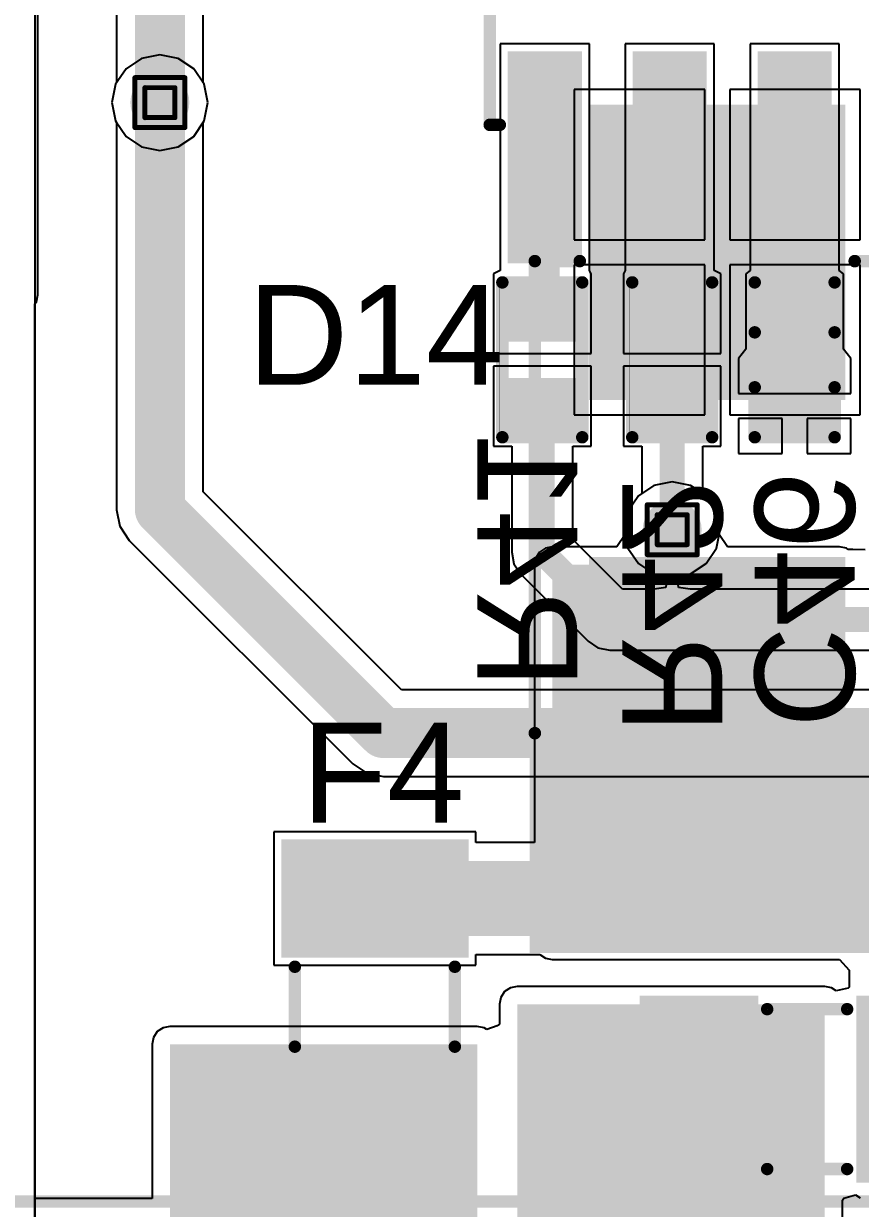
# Model space of a CAD drawing. Header units: inches. Extents: x -8 to 208, y -3 to 109.
# Drawn here: x 16.68 to 25.18, y 11.92 to 23.97 of the extents above; entities that cross this region are included whole.
import ezdxf

# ---------------------------------------------------------------- set-up
doc = ezdxf.new("R2010")
doc.units = ezdxf.units.IN
for name, color, linetype in [('BottomLayer', 5, 'Continuous'), ('BottomOverlay', 54, 'Continuous'), ('BottomPaste', 16, 'Continuous'), ('BottomSolder', 6, 'Continuous'), ('DrillDrawing', 1, 'Continuous'), ('MultiLayer', 9, 'Continuous'), ('PadHoleLayer', 156, 'Continuous'), ('TopLayer', 1, 'Continuous'), ('TopOverlay', 2, 'Continuous'), ('TopPaste', 8, 'Continuous'), ('TopSolder', 216, 'Continuous'), ('ViaHoleLayer', 16, 'Continuous')]:
    doc.layers.add(name, color=color, linetype=linetype)
doc.styles.add('Arial', font='', dxfattribs={"height": 0.2})
doc.styles.get('Arial').set_extended_font_data('Arial')

# ---------------------------------------------------------------- blocks, each defined once
blk = doc.blocks.new('SOIC_16_B_15')
at = {"layer": 'BottomLayer'}
for points in [[(-3.385, 4.72), (-1.435, 4.72), (-1.435, 4.17), (-3.385, 4.17)], [(1.435, 4.72), (3.385, 4.72), (3.385, 4.17), (1.435, 4.17)], [(-3.385, 3.45), (-1.435, 3.45), (-1.435, 2.9), (-3.385, 2.9)], [(1.435, 3.45), (3.385, 3.45), (3.385, 2.9), (1.435, 2.9)], [(-3.385, 2.18), (-1.435, 2.18), (-1.435, 1.63), (-3.385, 1.63)], [(1.435, 2.18), (3.385, 2.18), (3.385, 1.63), (1.435, 1.63)], [(-3.385, 0.91), (-1.435, 0.91), (-1.435, 0.36), (-3.385, 0.36)], [(1.435, 0.91), (3.385, 0.91), (3.385, 0.36), (1.435, 0.36)], [(-3.385, -0.36), (-1.435, -0.36), (-1.435, -0.91), (-3.385, -0.91)], [(1.435, -0.36), (3.385, -0.36), (3.385, -0.91), (1.435, -0.91)], [(-3.385, -1.63), (-1.435, -1.63), (-1.435, -2.18), (-3.385, -2.18)], [(1.435, -1.63), (3.385, -1.63), (3.385, -2.18), (1.435, -2.18)], [(-3.385, -2.9), (-1.435, -2.9), (-1.435, -3.45), (-3.385, -3.45)], [(1.435, -2.9), (3.385, -2.9), (3.385, -3.45), (1.435, -3.45)], [(-3.385, -4.17), (-1.435, -4.17), (-1.435, -4.72), (-3.385, -4.72)], [(1.435, -4.17), (3.385, -4.17), (3.385, -4.72), (1.435, -4.72)]]:
    blk.add_hatch(color=5, dxfattribs=at).paths.add_polyline_path(points)
at = {"layer": 'BottomOverlay'}
blk.add_hatch(color=54, dxfattribs=at).paths.add_polyline_path([(-1.317, -4.645), (-1.038, -4.645), (-1.038, -4.188), (-1.317, -4.188)])
at = {"layer": 'BottomPaste'}
for points in [[(-3.385, 4.72), (-1.435, 4.72), (-1.435, 4.17), (-3.385, 4.17)], [(1.435, 4.72), (3.385, 4.72), (3.385, 4.17), (1.435, 4.17)], [(-3.385, 3.45), (-1.435, 3.45), (-1.435, 2.9), (-3.385, 2.9)], [(1.435, 3.45), (3.385, 3.45), (3.385, 2.9), (1.435, 2.9)], [(-3.385, 2.18), (-1.435, 2.18), (-1.435, 1.63), (-3.385, 1.63)], [(1.435, 2.18), (3.385, 2.18), (3.385, 1.63), (1.435, 1.63)], [(-3.385, 0.91), (-1.435, 0.91), (-1.435, 0.36), (-3.385, 0.36)], [(1.435, 0.91), (3.385, 0.91), (3.385, 0.36), (1.435, 0.36)], [(-3.385, -0.36), (-1.435, -0.36), (-1.435, -0.91), (-3.385, -0.91)], [(1.435, -0.36), (3.385, -0.36), (3.385, -0.91), (1.435, -0.91)], [(-3.385, -1.63), (-1.435, -1.63), (-1.435, -2.18), (-3.385, -2.18)], [(1.435, -1.63), (3.385, -1.63), (3.385, -2.18), (1.435, -2.18)], [(-3.385, -2.9), (-1.435, -2.9), (-1.435, -3.45), (-3.385, -3.45)], [(1.435, -2.9), (3.385, -2.9), (3.385, -3.45), (1.435, -3.45)], [(-3.385, -4.17), (-1.435, -4.17), (-1.435, -4.72), (-3.385, -4.72)], [(1.435, -4.17), (3.385, -4.17), (3.385, -4.72), (1.435, -4.72)]]:
    blk.add_hatch(color=16, dxfattribs=at).paths.add_polyline_path(points)
at = {"layer": 'BottomSolder'}
for points in [[(-3.487, 4.822), (-1.333, 4.822), (-1.333, 4.068), (-3.487, 4.068)], [(1.333, 4.822), (3.487, 4.822), (3.487, 4.068), (1.333, 4.068)], [(-3.487, 3.552), (-1.333, 3.552), (-1.333, 2.798), (-3.487, 2.798)], [(1.333, 3.552), (3.487, 3.552), (3.487, 2.798), (1.333, 2.798)], [(-3.487, 2.282), (-1.333, 2.282), (-1.333, 1.528), (-3.487, 1.528)], [(1.333, 2.282), (3.487, 2.282), (3.487, 1.528), (1.333, 1.528)], [(-3.487, 1.012), (-1.333, 1.012), (-1.333, 0.258), (-3.487, 0.258)], [(1.333, 1.012), (3.487, 1.012), (3.487, 0.258), (1.333, 0.258)], [(-3.487, -0.258), (-1.333, -0.258), (-1.333, -1.012), (-3.487, -1.012)], [(1.333, -0.258), (3.487, -0.258), (3.487, -1.012), (1.333, -1.012)], [(-3.487, -1.528), (-1.333, -1.528), (-1.333, -2.282), (-3.487, -2.282)], [(1.333, -1.528), (3.487, -1.528), (3.487, -2.282), (1.333, -2.282)], [(-3.487, -2.798), (-1.333, -2.798), (-1.333, -3.552), (-3.487, -3.552)], [(1.333, -2.798), (3.487, -2.798), (3.487, -3.552), (1.333, -3.552)], [(-3.487, -4.068), (-1.333, -4.068), (-1.333, -4.822), (-3.487, -4.822)], [(1.333, -4.068), (3.487, -4.068), (3.487, -4.822), (1.333, -4.822)]]:
    blk.add_hatch(color=6, dxfattribs=at).paths.add_polyline_path(points)
at = {"layer": 'BottomOverlay'}
for points in [[(-2.08, 5.004, 0.127, 0.127, 0), (1.959, 5.004, 0.127, 0.127, 0)], [(-2.08, 5.004, 0.127, 0.127, 0), (-2.08, 4.902, 0.127, 0.127, 0)], [(1.964, 5.002, 0.127, 0.127, 0), (1.964, 4.902, 0.127, 0.127, 0)], [(-3.705, -4.343, 0.2, 0.2, 0), (-3.705, -4.597, 0.2, 0.2, 0)], [(-3.705, -4.343, 0.2, 0.2, 0), (-3.578, -4.47, 0.2, 0.2, 0)], [(-3.578, -4.47, 0.2, 0.2, 0), (-3.705, -4.597, 0.2, 0.2, 0)], [(-2.08, -4.902, 0.127, 0.127, 0), (-2.08, -5.004, 0.127, 0.127, 0)], [(1.964, -4.902, 0.127, 0.127, 0), (1.964, -5.002, 0.127, 0.127, 0)], [(-2.08, -5.004, 0.127, 0.127, 0), (1.959, -5.004, 0.127, 0.127, 0)]]:
    blk.add_lwpolyline(points, format="xyseb", dxfattribs=at)
for points in [[(-2.112, 5.004, 0.0635, 0.0635, 1), (-2.048, 5.004, 0.0635, 0.0635, 1)], [(-2.112, 5.004, 0.0635, 0.0635, 1), (-2.048, 5.004, 0.0635, 0.0635, 1)], [(1.927, 5.004, 0.0635, 0.0635, 1), (1.991, 5.004, 0.0635, 0.0635, 1)], [(1.932, 5.002, 0.0635, 0.0635, 1), (1.996, 5.002, 0.0635, 0.0635, 1)], [(-2.112, 4.902, 0.0635, 0.0635, 1), (-2.048, 4.902, 0.0635, 0.0635, 1)], [(1.932, 4.902, 0.0635, 0.0635, 1), (1.996, 4.902, 0.0635, 0.0635, 1)], [(-3.755, -4.343, 0.1, 0.1, 1), (-3.655, -4.343, 0.1, 0.1, 1)], [(-3.755, -4.343, 0.1, 0.1, 1), (-3.655, -4.343, 0.1, 0.1, 1)], [(-3.628, -4.47, 0.1, 0.1, 1), (-3.528, -4.47, 0.1, 0.1, 1)], [(-3.628, -4.47, 0.1, 0.1, 1), (-3.528, -4.47, 0.1, 0.1, 1)], [(-3.755, -4.597, 0.1, 0.1, 1), (-3.655, -4.597, 0.1, 0.1, 1)], [(-3.755, -4.597, 0.1, 0.1, 1), (-3.655, -4.597, 0.1, 0.1, 1)], [(-2.112, -4.902, 0.0635, 0.0635, 1), (-2.048, -4.902, 0.0635, 0.0635, 1)], [(1.932, -4.902, 0.0635, 0.0635, 1), (1.996, -4.902, 0.0635, 0.0635, 1)], [(1.932, -5.002, 0.0635, 0.0635, 1), (1.996, -5.002, 0.0635, 0.0635, 1)], [(-2.112, -5.004, 0.0635, 0.0635, 1), (-2.048, -5.004, 0.0635, 0.0635, 1)], [(-2.112, -5.004, 0.0635, 0.0635, 1), (-2.048, -5.004, 0.0635, 0.0635, 1)], [(1.927, -5.004, 0.0635, 0.0635, 1), (1.991, -5.004, 0.0635, 0.0635, 1)]]:
    blk.add_lwpolyline(points, format="xyseb", close=True, dxfattribs=at)
blk = doc.blocks.new('R___0402_B_27')
at = {"layer": 'BottomLayer'}
for points in [[(-0.241, 0.318), (-0.241, -0.318), (-0.699, -0.318), (-0.699, 0.318)], [(0.699, 0.318), (0.699, -0.318), (0.241, -0.318), (0.241, 0.318)]]:
    blk.add_hatch(color=5, dxfattribs=at).paths.add_polyline_path(points)
at = {"layer": 'BottomPaste'}
for points in [[(-0.241, 0.318), (-0.241, -0.318), (-0.699, -0.318), (-0.699, 0.318)], [(0.699, 0.318), (0.699, -0.318), (0.241, -0.318), (0.241, 0.318)]]:
    blk.add_hatch(color=16, dxfattribs=at).paths.add_polyline_path(points)
at = {"layer": 'BottomSolder'}
for points in [[(-0.186, 0.373), (-0.186, -0.373), (-0.754, -0.373), (-0.754, 0.373)], [(0.754, 0.373), (0.754, -0.373), (0.186, -0.373), (0.186, 0.373)]]:
    blk.add_hatch(color=6, dxfattribs=at).paths.add_polyline_path(points)
at = {"layer": 'BottomOverlay'}
for points in [[(-0.787, 0.406, 0.127, 0.127, 0), (0.787, 0.406, 0.127, 0.127, 0)], [(-0.787, 0.406, 0.127, 0.127, 0), (-0.787, -0.406, 0.127, 0.127, 0)], [(-0.813, 0.432, 0.00323, 0.00323, 0), (0.813, 0.432, 0.00323, 0.00323, 0)], [(0.787, 0.406, 0.127, 0.127, 0), (0.787, -0.406, 0.127, 0.127, 0)], [(-0.787, -0.406, 0.127, 0.127, 0), (0.787, -0.406, 0.127, 0.127, 0)]]:
    blk.add_lwpolyline(points, format="xyseb", dxfattribs=at)
for points in [[(-0.819, 0.406, 0.0635, 0.0635, 1), (-0.756, 0.406, 0.0635, 0.0635, 1)], [(-0.819, 0.406, 0.0635, 0.0635, 1), (-0.756, 0.406, 0.0635, 0.0635, 1)], [(-0.814, 0.432, 0.00161, 0.00161, 1), (-0.812, 0.432, 0.00161, 0.00161, 1)], [(0.756, 0.406, 0.0635, 0.0635, 1), (0.819, 0.406, 0.0635, 0.0635, 1)], [(0.756, 0.406, 0.0635, 0.0635, 1), (0.819, 0.406, 0.0635, 0.0635, 1)], [(0.812, 0.432, 0.00161, 0.00161, 1), (0.814, 0.432, 0.00161, 0.00161, 1)], [(-0.819, -0.406, 0.0635, 0.0635, 1), (-0.756, -0.406, 0.0635, 0.0635, 1)], [(-0.819, -0.406, 0.0635, 0.0635, 1), (-0.756, -0.406, 0.0635, 0.0635, 1)], [(0.756, -0.406, 0.0635, 0.0635, 1), (0.819, -0.406, 0.0635, 0.0635, 1)], [(0.756, -0.406, 0.0635, 0.0635, 1), (0.819, -0.406, 0.0635, 0.0635, 1)]]:
    blk.add_lwpolyline(points, format="xyseb", close=True, dxfattribs=at)
blk = doc.blocks.new('R___0402_B_28')
at = {"layer": 'BottomLayer'}
for points in [[(-0.241, 0.318), (-0.241, -0.318), (-0.699, -0.318), (-0.699, 0.318)], [(0.699, 0.318), (0.699, -0.318), (0.241, -0.318), (0.241, 0.318)]]:
    blk.add_hatch(color=5, dxfattribs=at).paths.add_polyline_path(points)
at = {"layer": 'BottomPaste'}
for points in [[(-0.241, 0.318), (-0.241, -0.318), (-0.699, -0.318), (-0.699, 0.318)], [(0.699, 0.318), (0.699, -0.318), (0.241, -0.318), (0.241, 0.318)]]:
    blk.add_hatch(color=16, dxfattribs=at).paths.add_polyline_path(points)
at = {"layer": 'BottomSolder'}
for points in [[(-0.186, 0.373), (-0.186, -0.373), (-0.754, -0.373), (-0.754, 0.373)], [(0.754, 0.373), (0.754, -0.373), (0.186, -0.373), (0.186, 0.373)]]:
    blk.add_hatch(color=6, dxfattribs=at).paths.add_polyline_path(points)
at = {"layer": 'BottomOverlay'}
for points in [[(-0.787, 0.406, 0.127, 0.127, 0), (0.787, 0.406, 0.127, 0.127, 0)], [(-0.787, 0.406, 0.127, 0.127, 0), (-0.787, -0.406, 0.127, 0.127, 0)], [(-0.813, 0.432, 0.00323, 0.00323, 0), (0.813, 0.432, 0.00323, 0.00323, 0)], [(0.787, 0.406, 0.127, 0.127, 0), (0.787, -0.406, 0.127, 0.127, 0)], [(-0.787, -0.406, 0.127, 0.127, 0), (0.787, -0.406, 0.127, 0.127, 0)]]:
    blk.add_lwpolyline(points, format="xyseb", dxfattribs=at)
for points in [[(-0.819, 0.406, 0.0635, 0.0635, 1), (-0.756, 0.406, 0.0635, 0.0635, 1)], [(-0.819, 0.406, 0.0635, 0.0635, 1), (-0.756, 0.406, 0.0635, 0.0635, 1)], [(-0.814, 0.432, 0.00161, 0.00161, 1), (-0.812, 0.432, 0.00161, 0.00161, 1)], [(0.756, 0.406, 0.0635, 0.0635, 1), (0.819, 0.406, 0.0635, 0.0635, 1)], [(0.756, 0.406, 0.0635, 0.0635, 1), (0.819, 0.406, 0.0635, 0.0635, 1)], [(0.812, 0.432, 0.00161, 0.00161, 1), (0.814, 0.432, 0.00161, 0.00161, 1)], [(-0.819, -0.406, 0.0635, 0.0635, 1), (-0.756, -0.406, 0.0635, 0.0635, 1)], [(-0.819, -0.406, 0.0635, 0.0635, 1), (-0.756, -0.406, 0.0635, 0.0635, 1)], [(0.756, -0.406, 0.0635, 0.0635, 1), (0.819, -0.406, 0.0635, 0.0635, 1)], [(0.756, -0.406, 0.0635, 0.0635, 1), (0.819, -0.406, 0.0635, 0.0635, 1)]]:
    blk.add_lwpolyline(points, format="xyseb", close=True, dxfattribs=at)
blk = doc.blocks.new('DB128L_5_08_3P_BK_S_93')
at = {"layer": 'BottomLayer'}
blk.add_hatch(color=5, dxfattribs=at).paths.add_polyline_path([(-3.58, 1.5), (-3.58, -1.5), (-6.58, -1.5), (-6.58, 1.5)])
h = blk.add_hatch(color=5, dxfattribs=at)
edge = h.paths.add_edge_path()
edge.add_arc((0, 0), 1.5, 0, 360)
h = blk.add_hatch(color=5, dxfattribs=at)
edge = h.paths.add_edge_path()
edge.add_arc((5.08, 0), 1.5, 0, 360)
at = {"layer": 'BottomSolder'}
blk.add_hatch(color=6, dxfattribs=at).paths.add_polyline_path([(-3.478, 1.602), (-3.478, -1.602), (-6.682, -1.602), (-6.682, 1.602)])
h = blk.add_hatch(color=6, dxfattribs=at)
edge = h.paths.add_edge_path()
edge.add_arc((0, 0), 1.602, 0, 360)
h = blk.add_hatch(color=6, dxfattribs=at)
edge = h.paths.add_edge_path()
edge.add_arc((5.08, 0), 1.602, 0, 360)
at = {"layer": 'MultiLayer'}
blk.add_hatch(color=9, dxfattribs=at).paths.add_polyline_path([(-3.58, 1.5), (-3.58, -1.5), (-6.58, -1.5), (-6.58, 1.5)])
h = blk.add_hatch(color=9, dxfattribs=at)
edge = h.paths.add_edge_path()
edge.add_arc((0, 0), 1.5, 0, 360)
h = blk.add_hatch(color=9, dxfattribs=at)
edge = h.paths.add_edge_path()
edge.add_arc((5.08, 0), 1.5, 0, 360)
at = {"layer": 'PadHoleLayer'}
h = blk.add_hatch(color=156, dxfattribs=at)
edge = h.paths.add_edge_path()
edge.add_arc((-5.08, 0), 0.8, 0, 360)
h = blk.add_hatch(color=156, dxfattribs=at)
edge = h.paths.add_edge_path()
edge.add_arc((0, 0), 0.8, 0, 360)
h = blk.add_hatch(color=156, dxfattribs=at)
edge = h.paths.add_edge_path()
edge.add_arc((5.08, 0), 0.8, 0, 360)
at = {"layer": 'TopLayer'}
blk.add_hatch(color=1, dxfattribs=at).paths.add_polyline_path([(-3.58, 1.5), (-3.58, -1.5), (-6.58, -1.5), (-6.58, 1.5)])
h = blk.add_hatch(color=1, dxfattribs=at)
edge = h.paths.add_edge_path()
edge.add_arc((0, 0), 1.5, 0, 360)
h = blk.add_hatch(color=1, dxfattribs=at)
edge = h.paths.add_edge_path()
edge.add_arc((5.08, 0), 1.5, 0, 360)
at = {"layer": 'TopSolder'}
blk.add_hatch(color=216, dxfattribs=at).paths.add_polyline_path([(-3.478, 1.602), (-3.478, -1.602), (-6.682, -1.602), (-6.682, 1.602)])
h = blk.add_hatch(color=216, dxfattribs=at)
edge = h.paths.add_edge_path()
edge.add_arc((0, 0), 1.602, 0, 360)
h = blk.add_hatch(color=216, dxfattribs=at)
edge = h.paths.add_edge_path()
edge.add_arc((5.08, 0), 1.602, 0, 360)
at = {"layer": 'TopOverlay'}
for points in [[(-7.671, 5.131, 0.127, 0.127, 0), (7.671, 5.131, 0.127, 0.127, 0)], [(-7.671, -5.08, 0.127, 0.127, 0), (-7.671, 5.131, 0.127, 0.127, 0)], [(7.671, -5.08, 0.127, 0.127, 0), (7.671, 5.131, 0.127, 0.127, 0)], [(-5.971, -4.343, 0.254, 0.254, 0), (-5.494, -3.867, 0.254, 0.254, 0)], [(-5.494, -3.867, 0.254, 0.254, 0), (-4.566, -3.867, 0.254, 0.254, 0)], [(-4.566, -3.867, 0.254, 0.254, 0), (-4.089, -4.343, 0.254, 0.254, 0)], [(-0.891, -4.343, 0.254, 0.254, 0), (-0.414, -3.867, 0.254, 0.254, 0)], [(-0.414, -3.867, 0.254, 0.254, 0), (0.514, -3.867, 0.254, 0.254, 0)], [(0.514, -3.867, 0.254, 0.254, 0), (0.991, -4.343, 0.254, 0.254, 0)], [(4.189, -4.343, 0.254, 0.254, 0), (4.666, -3.867, 0.254, 0.254, 0)], [(4.666, -3.867, 0.254, 0.254, 0), (5.594, -3.867, 0.254, 0.254, 0)], [(5.594, -3.867, 0.254, 0.254, 0), (6.071, -4.343, 0.254, 0.254, 0)], [(-7.671, -5.08, 0.127, 0.127, 0), (7.671, -5.08, 0.127, 0.127, 0)]]:
    blk.add_lwpolyline(points, format="xyseb", dxfattribs=at)
for points in [[(-7.703, 5.131, 0.0635, 0.0635, 1), (-7.639, 5.131, 0.0635, 0.0635, 1)], [(-7.703, 5.131, 0.0635, 0.0635, 1), (-7.639, 5.131, 0.0635, 0.0635, 1)], [(7.639, 5.131, 0.0635, 0.0635, 1), (7.703, 5.131, 0.0635, 0.0635, 1)], [(7.639, 5.131, 0.0635, 0.0635, 1), (7.703, 5.131, 0.0635, 0.0635, 1)], [(-5.558, -3.867, 0.127, 0.127, 1), (-5.431, -3.867, 0.127, 0.127, 1)], [(-5.558, -3.867, 0.127, 0.127, 1), (-5.431, -3.867, 0.127, 0.127, 1)], [(-4.63, -3.867, 0.127, 0.127, 1), (-4.503, -3.867, 0.127, 0.127, 1)], [(-4.63, -3.867, 0.127, 0.127, 1), (-4.503, -3.867, 0.127, 0.127, 1)], [(-0.478, -3.867, 0.127, 0.127, 1), (-0.351, -3.867, 0.127, 0.127, 1)], [(-0.478, -3.867, 0.127, 0.127, 1), (-0.351, -3.867, 0.127, 0.127, 1)], [(0.45, -3.867, 0.127, 0.127, 1), (0.577, -3.867, 0.127, 0.127, 1)], [(0.45, -3.867, 0.127, 0.127, 1), (0.577, -3.867, 0.127, 0.127, 1)], [(4.602, -3.867, 0.127, 0.127, 1), (4.729, -3.867, 0.127, 0.127, 1)], [(4.602, -3.867, 0.127, 0.127, 1), (4.729, -3.867, 0.127, 0.127, 1)], [(5.53, -3.867, 0.127, 0.127, 1), (5.657, -3.867, 0.127, 0.127, 1)], [(5.53, -3.867, 0.127, 0.127, 1), (5.657, -3.867, 0.127, 0.127, 1)], [(-6.035, -4.343, 0.127, 0.127, 1), (-5.908, -4.343, 0.127, 0.127, 1)], [(-4.153, -4.343, 0.127, 0.127, 1), (-4.026, -4.343, 0.127, 0.127, 1)], [(-0.955, -4.343, 0.127, 0.127, 1), (-0.828, -4.343, 0.127, 0.127, 1)], [(0.927, -4.343, 0.127, 0.127, 1), (1.054, -4.343, 0.127, 0.127, 1)], [(4.125, -4.343, 0.127, 0.127, 1), (4.252, -4.343, 0.127, 0.127, 1)], [(6.007, -4.343, 0.127, 0.127, 1), (6.134, -4.343, 0.127, 0.127, 1)], [(-7.703, -5.08, 0.0635, 0.0635, 1), (-7.639, -5.08, 0.0635, 0.0635, 1)], [(-7.703, -5.08, 0.0635, 0.0635, 1), (-7.639, -5.08, 0.0635, 0.0635, 1)], [(7.639, -5.08, 0.0635, 0.0635, 1), (7.703, -5.08, 0.0635, 0.0635, 1)], [(7.639, -5.08, 0.0635, 0.0635, 1), (7.703, -5.08, 0.0635, 0.0635, 1)]]:
    blk.add_lwpolyline(points, format="xyseb", close=True, dxfattribs=at)
blk = doc.blocks.new('F____0805_95')
at = {"layer": 'TopLayer'}
for points in [[(-0.6, -0.85), (-1.6, -0.85), (-1.6, 0.85), (-0.6, 0.85)], [(1.6, -0.85), (0.6, -0.85), (0.6, 0.85), (1.6, 0.85)]]:
    blk.add_hatch(color=1, dxfattribs=at).paths.add_polyline_path(points)
at = {"layer": 'TopPaste'}
for points in [[(-0.6, -0.85), (-1.6, -0.85), (-1.6, 0.85), (-0.6, 0.85)], [(1.6, -0.85), (0.6, -0.85), (0.6, 0.85), (1.6, 0.85)]]:
    blk.add_hatch(color=8, dxfattribs=at).paths.add_polyline_path(points)
at = {"layer": 'TopSolder'}
for points in [[(-0.498, -0.952), (-1.702, -0.952), (-1.702, 0.952), (-0.498, 0.952)], [(1.702, -0.952), (0.498, -0.952), (0.498, 0.952), (1.702, 0.952)]]:
    blk.add_hatch(color=216, dxfattribs=at).paths.add_polyline_path(points)
at = {"layer": 'TopOverlay'}
for points in [[(-0.406, 0.813, 0.127, 0.127, 0), (0.406, 0.813, 0.127, 0.127, 0)], [(-0.406, -0.813, 0.127, 0.127, 0), (0.406, -0.813, 0.127, 0.127, 0)]]:
    blk.add_lwpolyline(points, format="xyseb", dxfattribs=at)
for points in [[(-0.438, 0.813, 0.0635, 0.0635, 1), (-0.375, 0.813, 0.0635, 0.0635, 1)], [(0.375, 0.813, 0.0635, 0.0635, 1), (0.438, 0.813, 0.0635, 0.0635, 1)], [(-0.438, -0.813, 0.0635, 0.0635, 1), (-0.375, -0.813, 0.0635, 0.0635, 1)], [(0.375, -0.813, 0.0635, 0.0635, 1), (0.438, -0.813, 0.0635, 0.0635, 1)]]:
    blk.add_lwpolyline(points, format="xyseb", close=True, dxfattribs=at)
blk = doc.blocks.new('F____0805_96')
at = {"layer": 'TopLayer'}
for points in [[(-0.6, -0.85), (-1.6, -0.85), (-1.6, 0.85), (-0.6, 0.85)], [(1.6, -0.85), (0.6, -0.85), (0.6, 0.85), (1.6, 0.85)]]:
    blk.add_hatch(color=1, dxfattribs=at).paths.add_polyline_path(points)
at = {"layer": 'TopPaste'}
for points in [[(-0.6, -0.85), (-1.6, -0.85), (-1.6, 0.85), (-0.6, 0.85)], [(1.6, -0.85), (0.6, -0.85), (0.6, 0.85), (1.6, 0.85)]]:
    blk.add_hatch(color=8, dxfattribs=at).paths.add_polyline_path(points)
at = {"layer": 'TopSolder'}
for points in [[(-0.498, -0.952), (-1.702, -0.952), (-1.702, 0.952), (-0.498, 0.952)], [(1.702, -0.952), (0.498, -0.952), (0.498, 0.952), (1.702, 0.952)]]:
    blk.add_hatch(color=216, dxfattribs=at).paths.add_polyline_path(points)
at = {"layer": 'TopOverlay'}
for points in [[(-0.406, 0.813, 0.127, 0.127, 0), (0.406, 0.813, 0.127, 0.127, 0)], [(-0.406, -0.813, 0.127, 0.127, 0), (0.406, -0.813, 0.127, 0.127, 0)]]:
    blk.add_lwpolyline(points, format="xyseb", dxfattribs=at)
for points in [[(-0.438, 0.813, 0.0635, 0.0635, 1), (-0.375, 0.813, 0.0635, 0.0635, 1)], [(0.375, 0.813, 0.0635, 0.0635, 1), (0.438, 0.813, 0.0635, 0.0635, 1)], [(-0.438, -0.813, 0.0635, 0.0635, 1), (-0.375, -0.813, 0.0635, 0.0635, 1)], [(0.375, -0.813, 0.0635, 0.0635, 1), (0.438, -0.813, 0.0635, 0.0635, 1)]]:
    blk.add_lwpolyline(points, format="xyseb", close=True, dxfattribs=at)
blk = doc.blocks.new('SMB__99')
at = {"layer": 'TopLayer'}
for points in [[(-3.7, -1.2), (-3.7, 1.2), (-0.9, 1.2), (-0.9, -1.2)], [(0.9, -1.2), (0.9, 1.2), (3.7, 1.2), (3.7, -1.2)]]:
    blk.add_hatch(color=1, dxfattribs=at).paths.add_polyline_path(points)
at = {"layer": 'TopOverlay'}
for points in [[(2.591, 1.245), (4.826, 1.245), (4.826, 1.905), (2.591, 1.905)], [(3.734, -1.651), (4.826, -1.651), (4.826, 1.346), (3.734, 1.346)], [(2.591, -1.905), (4.826, -1.905), (4.826, -1.245), (2.591, -1.245)]]:
    blk.add_hatch(color=2, dxfattribs=at).paths.add_polyline_path(points)
at = {"layer": 'TopPaste'}
for points in [[(-3.7, -1.2), (-3.7, 1.2), (-0.9, 1.2), (-0.9, -1.2)], [(0.9, -1.2), (0.9, 1.2), (3.7, 1.2), (3.7, -1.2)]]:
    blk.add_hatch(color=8, dxfattribs=at).paths.add_polyline_path(points)
at = {"layer": 'TopSolder'}
for points in [[(-3.802, -1.302), (-3.802, 1.302), (-0.798, 1.302), (-0.798, -1.302)], [(0.798, -1.302), (0.798, 1.302), (3.802, 1.302), (3.802, -1.302)]]:
    blk.add_hatch(color=216, dxfattribs=at).paths.add_polyline_path(points)
at = {"layer": 'TopOverlay'}
for points in [[(-2.21, 1.397, 0.127, 0.127, 0), (-2.21, 1.854, 0.127, 0.127, 0)], [(2.591, 1.854, 0.127, 0.127, 0), (-2.21, 1.854, 0.127, 0.127, 0)], [(-2.21, -1.854, 0.127, 0.127, 0), (-2.21, -1.397, 0.127, 0.127, 0)], [(2.591, -1.854, 0.127, 0.127, 0), (-2.21, -1.854, 0.127, 0.127, 0)]]:
    blk.add_lwpolyline(points, format="xyseb", dxfattribs=at)
for points in [[(-2.242, 1.854, 0.0635, 0.0635, 1), (-2.178, 1.854, 0.0635, 0.0635, 1)], [(-2.242, 1.854, 0.0635, 0.0635, 1), (-2.178, 1.854, 0.0635, 0.0635, 1)], [(2.559, 1.854, 0.0635, 0.0635, 1), (2.623, 1.854, 0.0635, 0.0635, 1)], [(-2.242, 1.397, 0.0635, 0.0635, 1), (-2.178, 1.397, 0.0635, 0.0635, 1)], [(-2.242, -1.397, 0.0635, 0.0635, 1), (-2.178, -1.397, 0.0635, 0.0635, 1)], [(-2.242, -1.854, 0.0635, 0.0635, 1), (-2.178, -1.854, 0.0635, 0.0635, 1)], [(-2.242, -1.854, 0.0635, 0.0635, 1), (-2.178, -1.854, 0.0635, 0.0635, 1)], [(2.559, -1.854, 0.0635, 0.0635, 1), (2.623, -1.854, 0.0635, 0.0635, 1)]]:
    blk.add_lwpolyline(points, format="xyseb", close=True, dxfattribs=at)
blk = doc.blocks.new('C___0402_B_114')
at = {"layer": 'BottomLayer'}
for points in [[(-0.241, 0.318), (-0.241, -0.318), (-0.699, -0.318), (-0.699, 0.318)], [(0.699, 0.318), (0.699, -0.318), (0.241, -0.318), (0.241, 0.318)]]:
    blk.add_hatch(color=5, dxfattribs=at).paths.add_polyline_path(points)
at = {"layer": 'BottomPaste'}
for points in [[(-0.241, 0.318), (-0.241, -0.318), (-0.699, -0.318), (-0.699, 0.318)], [(0.699, 0.318), (0.699, -0.318), (0.241, -0.318), (0.241, 0.318)]]:
    blk.add_hatch(color=16, dxfattribs=at).paths.add_polyline_path(points)
at = {"layer": 'BottomSolder'}
for points in [[(-0.181, 0.377), (-0.181, -0.377), (-0.758, -0.377), (-0.758, 0.377)], [(0.758, 0.377), (0.758, -0.377), (0.181, -0.377), (0.181, 0.377)]]:
    blk.add_hatch(color=6, dxfattribs=at).paths.add_polyline_path(points)
at = {"layer": 'BottomOverlay'}
for points in [[(-0.279, 0.406, 0.127, 0.127, 0), (-0.787, 0.406, 0.127, 0.127, 0)], [(-0.787, -0.406, 0.127, 0.127, 0), (-0.787, 0.406, 0.127, 0.127, 0)], [(0.787, 0.406, 0.127, 0.127, 0), (0.279, 0.406, 0.127, 0.127, 0)], [(0.787, -0.406, 0.127, 0.127, 0), (0.787, 0.406, 0.127, 0.127, 0)], [(-0.279, -0.406, 0.127, 0.127, 0), (-0.787, -0.406, 0.127, 0.127, 0)], [(0.787, -0.406, 0.127, 0.127, 0), (0.279, -0.406, 0.127, 0.127, 0)]]:
    blk.add_lwpolyline(points, format="xyseb", dxfattribs=at)
for points in [[(-0.819, 0.406, 0.0635, 0.0635, 1), (-0.756, 0.406, 0.0635, 0.0635, 1)], [(-0.819, 0.406, 0.0635, 0.0635, 1), (-0.756, 0.406, 0.0635, 0.0635, 1)], [(-0.311, 0.406, 0.0635, 0.0635, 1), (-0.248, 0.406, 0.0635, 0.0635, 1)], [(0.248, 0.406, 0.0635, 0.0635, 1), (0.311, 0.406, 0.0635, 0.0635, 1)], [(0.756, 0.406, 0.0635, 0.0635, 1), (0.819, 0.406, 0.0635, 0.0635, 1)], [(0.756, 0.406, 0.0635, 0.0635, 1), (0.819, 0.406, 0.0635, 0.0635, 1)], [(-0.819, -0.406, 0.0635, 0.0635, 1), (-0.756, -0.406, 0.0635, 0.0635, 1)], [(-0.819, -0.406, 0.0635, 0.0635, 1), (-0.756, -0.406, 0.0635, 0.0635, 1)], [(-0.311, -0.406, 0.0635, 0.0635, 1), (-0.248, -0.406, 0.0635, 0.0635, 1)], [(0.248, -0.406, 0.0635, 0.0635, 1), (0.311, -0.406, 0.0635, 0.0635, 1)], [(0.756, -0.406, 0.0635, 0.0635, 1), (0.819, -0.406, 0.0635, 0.0635, 1)], [(0.756, -0.406, 0.0635, 0.0635, 1), (0.819, -0.406, 0.0635, 0.0635, 1)]]:
    blk.add_lwpolyline(points, format="xyseb", close=True, dxfattribs=at)

msp = doc.modelspace()

# ---------------------------------------------------------------- hatches: boundary and pattern name
at = {"layer": 'BottomLayer'}
h = msp.add_hatch(color=5, dxfattribs=at)
edge = h.paths.add_edge_path()
edge.add_arc((18.059, 23.165), 0.3, 0, 360)
h = msp.add_hatch(color=5, dxfattribs=at)
edge = h.paths.add_edge_path()
edge.add_arc((23.266, 18.821), 0.3, 0, 360)
at = {"layer": 'TopLayer'}
h = msp.add_hatch(color=1, dxfattribs=at)
edge = h.paths.add_edge_path()
edge.add_arc((18.059, 23.165), 0.3, 0, 360)
h = msp.add_hatch(color=1, dxfattribs=at)
edge = h.paths.add_edge_path()
edge.add_arc((23.266, 18.821), 0.3, 0, 360)
for points in [[(22.047, 14.63), (24.968, 14.63), (24.968, 18.466), (22.047, 18.466)], [(21.692, 5.334), (24.816, 5.334), (24.816, 13.995), (21.692, 13.995)], [(18.161, 5.283), (21.285, 5.283), (21.285, 13.589), (18.161, 13.589)]]:
    msp.add_hatch(color=1, dxfattribs=at).paths.add_polyline_path(points)
at = {"layer": 'ViaHoleLayer'}
h = msp.add_hatch(color=16, dxfattribs=at)
edge = h.paths.add_edge_path()
edge.add_arc((18.059, 23.165), 0.15, 0, 360)
h = msp.add_hatch(color=16, dxfattribs=at)
edge = h.paths.add_edge_path()
edge.add_arc((23.266, 18.821), 0.15, 0, 360)

# ---------------------------------------------------------------- linework, layer by layer
at = {"layer": 'BottomLayer'}
for p, q in [((16.789, 24.841), (16.789, 0.686)), ((16.818, 21.209), (16.818, 24.232)), ((22.424, 23.762), (21.518, 23.762)), ((21.518, 23.762), (21.518, 21.456)), ((22.424, 21.456), (22.424, 23.762)), ((23.694, 23.762), (22.788, 23.762)), ((22.788, 23.762), (22.788, 21.456)), ((23.694, 21.456), (23.694, 23.762)), ((24.964, 23.762), (24.058, 23.762)), ((24.058, 23.762), (24.058, 21.456)), ((24.964, 21.456), (24.964, 23.762)), ((17.873, 23.615), (17.715, 23.509)), ((18.059, 23.652), (17.873, 23.615)), ((18.246, 23.615), (18.059, 23.652)), ((18.404, 23.509), (18.246, 23.615)), ((17.715, 23.509), (17.609, 23.351)), ((18.509, 23.351), (18.404, 23.509)), ((17.609, 23.351), (17.572, 23.165)), ((18.547, 23.165), (18.509, 23.351)), ((17.572, 23.165), (17.609, 22.978)), ((18.509, 22.978), (18.547, 23.165)), ((17.609, 22.978), (17.619, 22.964)), ((17.619, 22.964), (17.619, 19.025)), ((18.5, 22.964), (18.509, 22.978)), ((18.5, 19.207), (18.5, 22.964)), ((21.518, 21.456), (21.45, 21.425)), ((22.441, 21.425), (22.424, 21.456)), ((22.788, 21.456), (22.771, 21.425)), ((23.762, 21.425), (23.694, 21.456)), ((24.058, 21.456), (24.016, 21.425)), ((25.006, 21.425), (24.964, 21.456)), ((21.45, 21.425), (21.45, 20.612)), ((22.441, 20.612), (22.441, 21.425)), ((22.441, 21.425), (22.441, 21.425)), ((22.771, 21.425), (22.771, 21.425)), ((22.771, 21.425), (22.771, 20.612)), ((23.762, 20.612), (23.762, 21.425)), ((24.016, 21.425), (24.016, 21.425)), ((24.016, 21.425), (24.016, 20.657)), ((25.006, 20.688), (25.006, 21.425)), ((25.006, 21.425), (25.006, 21.425)), ((16.804, 21.14), (16.818, 21.209)), ((16.789, 21.117), (16.804, 21.14)), ((16.789, 8.536), (16.789, 21.117)), ((21.45, 20.612), (22.441, 20.612)), ((22.771, 20.612), (23.762, 20.612)), ((24.016, 20.657), (23.939, 20.561)), ((25.006, 20.657), (25.006, 20.688)), ((25.082, 20.561), (25.006, 20.657)), ((22.441, 20.485), (21.45, 20.485)), ((21.45, 20.485), (21.45, 19.672)), ((22.441, 19.672), (22.441, 20.485)), ((23.762, 20.485), (22.771, 20.485)), ((22.771, 20.485), (22.771, 19.672)), ((23.762, 19.672), (23.762, 20.485)), ((23.939, 20.561), (23.939, 20.517)), ((23.939, 20.517), (23.939, 20.206)), ((25.082, 20.517), (25.082, 20.561)), ((25.082, 20.206), (25.082, 20.517)), ((23.939, 20.206), (24.511, 20.206)), ((24.511, 20.206), (25.082, 20.206)), ((24.384, 19.952), (23.939, 19.952)), ((23.939, 19.952), (23.939, 19.596)), ((24.384, 19.596), (24.384, 19.952)), ((25.082, 19.952), (24.638, 19.952)), ((24.638, 19.952), (24.638, 19.596)), ((25.082, 19.596), (25.082, 19.952)), ((21.45, 19.672), (21.635, 19.672)), ((21.635, 19.672), (21.635, 18.593)), ((22.256, 18.722), (22.256, 19.672)), ((22.256, 19.672), (22.441, 19.672)), ((22.771, 19.672), (22.956, 19.672)), ((22.956, 19.672), (22.956, 19.188)), ((23.577, 19.188), (23.577, 19.672)), ((23.577, 19.672), (23.762, 19.672)), ((23.939, 19.596), (24.384, 19.596)), ((24.638, 19.596), (25.082, 19.596)), ((20.514, 17.193), (18.5, 19.207)), ((22.922, 19.166), (22.816, 19.008)), ((22.956, 19.188), (22.922, 19.166)), ((23.611, 19.166), (23.577, 19.188)), ((23.716, 19.008), (23.611, 19.166)), ((17.619, 19.025), (17.653, 18.856)), ((22.816, 19.008), (22.779, 18.821)), ((23.754, 18.821), (23.716, 19.008)), ((17.653, 18.856), (17.748, 18.713)), ((22.779, 18.821), (22.816, 18.635)), ((23.716, 18.635), (23.754, 18.821)), ((17.748, 18.713), (20.02, 16.441)), ((22.76, 18.218), (22.256, 18.722)), ((21.635, 18.593), (21.658, 18.474)), ((22.816, 18.635), (22.922, 18.477)), ((23.611, 18.477), (23.716, 18.635)), ((21.658, 18.474), (21.726, 18.373)), ((22.922, 18.477), (23.08, 18.371)), ((23.453, 18.371), (23.611, 18.477)), ((21.726, 18.373), (22.412, 17.687)), ((23.08, 18.371), (23.198, 18.348)), ((23.198, 18.348), (23.213, 18.345)), ((23.213, 18.345), (23.203, 18.234)), ((23.319, 18.345), (23.335, 18.348)), ((23.33, 18.234), (23.319, 18.345)), ((23.335, 18.348), (23.453, 18.371)), ((23.083, 18.218), (22.76, 18.218)), ((23.203, 18.234), (23.083, 18.218)), ((23.203, 18.234), (23.203, 18.234)), ((23.203, 18.234), (23.203, 18.234)), ((23.45, 18.218), (23.33, 18.234)), ((23.33, 18.234), (23.33, 18.234)), ((23.33, 18.234), (23.33, 18.234)), ((25.414, 18.218), (23.45, 18.218)), ((22.412, 17.687), (22.512, 17.62)), ((22.512, 17.62), (22.631, 17.596)), ((22.631, 17.596), (25.414, 17.596)), ((32.304, 17.193), (20.514, 17.193)), ((20.02, 16.441), (20.02, 16.441)), ((20.02, 16.441), (20.163, 16.346)), ((20.163, 16.346), (20.331, 16.312)), ((20.331, 16.312), (36.878, 16.312))]:
    msp.add_line(p, q, dxfattribs=at)
for points in [[(18.059, 19.025, 0.508, 0.508, 0), (18.059, 23.165, 0.508, 0.508, 0)], [(21.971, 20.997, 0.305, 0.305, 0), (21.971, 22.609, 0.305, 0.305, 0)], [(23.241, 22.609, 0.305, 0.305, 0), (23.254, 22.596, 0.305, 0.305, 0)], [(23.254, 21.069, 0.305, 0.305, 0), (23.254, 22.596, 0.305, 0.305, 0)], [(24.511, 21.057, 0.305, 0.305, 0), (24.511, 22.609, 0.305, 0.305, 0)], [(23.254, 21.069, 0.305, 0.305, 0), (23.292, 21.031, 0.305, 0.305, 0)], [(24.486, 21.031, 0.305, 0.305, 0), (24.511, 21.057, 0.305, 0.305, 0)], [(21.971, 20.997, 0.203, 0.203, 0), (21.978, 20.99, 0.203, 0.203, 0)], [(21.946, 18.593, 0.254, 0.254, 0), (21.946, 20.104, 0.254, 0.254, 0)], [(23.266, 18.821, 0.254, 0.254, 0), (23.266, 20.104, 0.254, 0.254, 0)], [(18.059, 19.025, 0.508, 0.508, 0), (20.331, 16.753, 0.508, 0.508, 0)], [(21.946, 18.593, 0.254, 0.254, 0), (22.631, 17.907, 0.254, 0.254, 0)], [(22.631, 17.907, 0.254, 0.254, 0), (25.781, 17.907, 0.254, 0.254, 0)], [(20.331, 16.753, 0.508, 0.508, 0), (37.079, 16.753, 0.508, 0.508, 0)]]:
    msp.add_lwpolyline(points, format="xyseb", dxfattribs=at)
for points in [[(17.932, 23.165, 0.254, 0.254, 1), (18.186, 23.165, 0.254, 0.254, 1)], [(21.895, 22.609, 0.152, 0.152, 1), (22.047, 22.609, 0.152, 0.152, 1)], [(23.165, 22.609, 0.152, 0.152, 1), (23.317, 22.609, 0.152, 0.152, 1)], [(23.177, 22.596, 0.152, 0.152, 1), (23.33, 22.596, 0.152, 0.152, 1)], [(23.177, 22.596, 0.152, 0.152, 1), (23.33, 22.596, 0.152, 0.152, 1)], [(24.435, 22.609, 0.152, 0.152, 1), (24.587, 22.609, 0.152, 0.152, 1)], [(23.177, 21.069, 0.152, 0.152, 1), (23.33, 21.069, 0.152, 0.152, 1)], [(23.177, 21.069, 0.152, 0.152, 1), (23.33, 21.069, 0.152, 0.152, 1)], [(24.435, 21.057, 0.152, 0.152, 1), (24.587, 21.057, 0.152, 0.152, 1)], [(24.435, 21.057, 0.152, 0.152, 1), (24.587, 21.057, 0.152, 0.152, 1)], [(21.895, 20.997, 0.152, 0.152, 1), (22.047, 20.997, 0.152, 0.152, 1)], [(21.92, 20.997, 0.102, 0.102, 1), (22.022, 20.997, 0.102, 0.102, 1)], [(21.927, 20.99, 0.102, 0.102, 1), (22.029, 20.99, 0.102, 0.102, 1)], [(23.216, 21.031, 0.152, 0.152, 1), (23.368, 21.031, 0.152, 0.152, 1)], [(24.409, 21.031, 0.152, 0.152, 1), (24.562, 21.031, 0.152, 0.152, 1)], [(21.882, 20.104, 0.127, 0.127, 1), (22.009, 20.104, 0.127, 0.127, 1)], [(23.203, 20.104, 0.127, 0.127, 1), (23.33, 20.104, 0.127, 0.127, 1)], [(17.932, 19.025, 0.254, 0.254, 1), (18.186, 19.025, 0.254, 0.254, 1)], [(17.932, 19.025, 0.254, 0.254, 1), (18.186, 19.025, 0.254, 0.254, 1)], [(23.203, 18.821, 0.127, 0.127, 1), (23.33, 18.821, 0.127, 0.127, 1)], [(21.882, 18.593, 0.127, 0.127, 1), (22.009, 18.593, 0.127, 0.127, 1)], [(21.882, 18.593, 0.127, 0.127, 1), (22.009, 18.593, 0.127, 0.127, 1)], [(22.568, 17.907, 0.127, 0.127, 1), (22.695, 17.907, 0.127, 0.127, 1)], [(22.568, 17.907, 0.127, 0.127, 1), (22.695, 17.907, 0.127, 0.127, 1)], [(20.204, 16.753, 0.254, 0.254, 1), (20.458, 16.753, 0.254, 0.254, 1)], [(20.204, 16.753, 0.254, 0.254, 1), (20.458, 16.753, 0.254, 0.254, 1)]]:
    msp.add_lwpolyline(points, format="xyseb", close=True, dxfattribs=at)
at = {"layer": 'DrillDrawing'}
for points in [[(17.805, 23.419, 0.0508, 0.0508, 0), (18.313, 23.419, 0.0508, 0.0508, 0)], [(17.805, 22.911, 0.0508, 0.0508, 0), (17.805, 23.419, 0.0508, 0.0508, 0)], [(18.313, 22.911, 0.0508, 0.0508, 0), (18.313, 23.419, 0.0508, 0.0508, 0)], [(17.907, 23.317, 0.0508, 0.0508, 0), (18.212, 23.317, 0.0508, 0.0508, 0)], [(17.907, 23.012, 0.0508, 0.0508, 0), (17.907, 23.317, 0.0508, 0.0508, 0)], [(18.212, 23.012, 0.0508, 0.0508, 0), (18.212, 23.317, 0.0508, 0.0508, 0)], [(17.907, 23.012, 0.0508, 0.0508, 0), (18.212, 23.012, 0.0508, 0.0508, 0)], [(17.805, 22.911, 0.0508, 0.0508, 0), (18.313, 22.911, 0.0508, 0.0508, 0)], [(23.012, 19.075, 0.0508, 0.0508, 0), (23.52, 19.075, 0.0508, 0.0508, 0)], [(23.012, 18.567, 0.0508, 0.0508, 0), (23.012, 19.075, 0.0508, 0.0508, 0)], [(23.52, 18.567, 0.0508, 0.0508, 0), (23.52, 19.075, 0.0508, 0.0508, 0)], [(23.114, 18.974, 0.0508, 0.0508, 0), (23.419, 18.974, 0.0508, 0.0508, 0)], [(23.114, 18.669, 0.0508, 0.0508, 0), (23.114, 18.974, 0.0508, 0.0508, 0)], [(23.419, 18.669, 0.0508, 0.0508, 0), (23.419, 18.974, 0.0508, 0.0508, 0)], [(23.114, 18.669, 0.0508, 0.0508, 0), (23.419, 18.669, 0.0508, 0.0508, 0)], [(23.012, 18.567, 0.0508, 0.0508, 0), (23.52, 18.567, 0.0508, 0.0508, 0)]]:
    msp.add_lwpolyline(points, format="xyseb", dxfattribs=at)
for points in [[(17.793, 23.419, 0.0254, 0.0254, 1), (17.818, 23.419, 0.0254, 0.0254, 1)], [(17.793, 23.419, 0.0254, 0.0254, 1), (17.818, 23.419, 0.0254, 0.0254, 1)], [(18.301, 23.419, 0.0254, 0.0254, 1), (18.326, 23.419, 0.0254, 0.0254, 1)], [(18.301, 23.419, 0.0254, 0.0254, 1), (18.326, 23.419, 0.0254, 0.0254, 1)], [(17.894, 23.317, 0.0254, 0.0254, 1), (17.92, 23.317, 0.0254, 0.0254, 1)], [(17.894, 23.317, 0.0254, 0.0254, 1), (17.92, 23.317, 0.0254, 0.0254, 1)], [(18.199, 23.317, 0.0254, 0.0254, 1), (18.224, 23.317, 0.0254, 0.0254, 1)], [(18.199, 23.317, 0.0254, 0.0254, 1), (18.224, 23.317, 0.0254, 0.0254, 1)], [(17.894, 23.012, 0.0254, 0.0254, 1), (17.92, 23.012, 0.0254, 0.0254, 1)], [(17.894, 23.012, 0.0254, 0.0254, 1), (17.92, 23.012, 0.0254, 0.0254, 1)], [(18.199, 23.012, 0.0254, 0.0254, 1), (18.224, 23.012, 0.0254, 0.0254, 1)], [(18.199, 23.012, 0.0254, 0.0254, 1), (18.224, 23.012, 0.0254, 0.0254, 1)], [(17.793, 22.911, 0.0254, 0.0254, 1), (17.818, 22.911, 0.0254, 0.0254, 1)], [(17.793, 22.911, 0.0254, 0.0254, 1), (17.818, 22.911, 0.0254, 0.0254, 1)], [(18.301, 22.911, 0.0254, 0.0254, 1), (18.326, 22.911, 0.0254, 0.0254, 1)], [(18.301, 22.911, 0.0254, 0.0254, 1), (18.326, 22.911, 0.0254, 0.0254, 1)], [(23, 19.075, 0.0254, 0.0254, 1), (23.025, 19.075, 0.0254, 0.0254, 1)], [(23, 19.075, 0.0254, 0.0254, 1), (23.025, 19.075, 0.0254, 0.0254, 1)], [(23.508, 19.075, 0.0254, 0.0254, 1), (23.533, 19.075, 0.0254, 0.0254, 1)], [(23.508, 19.075, 0.0254, 0.0254, 1), (23.533, 19.075, 0.0254, 0.0254, 1)], [(23.101, 18.974, 0.0254, 0.0254, 1), (23.127, 18.974, 0.0254, 0.0254, 1)], [(23.101, 18.974, 0.0254, 0.0254, 1), (23.127, 18.974, 0.0254, 0.0254, 1)], [(23.406, 18.974, 0.0254, 0.0254, 1), (23.431, 18.974, 0.0254, 0.0254, 1)], [(23.406, 18.974, 0.0254, 0.0254, 1), (23.431, 18.974, 0.0254, 0.0254, 1)], [(23.101, 18.669, 0.0254, 0.0254, 1), (23.127, 18.669, 0.0254, 0.0254, 1)], [(23.101, 18.669, 0.0254, 0.0254, 1), (23.127, 18.669, 0.0254, 0.0254, 1)], [(23.406, 18.669, 0.0254, 0.0254, 1), (23.431, 18.669, 0.0254, 0.0254, 1)], [(23.406, 18.669, 0.0254, 0.0254, 1), (23.431, 18.669, 0.0254, 0.0254, 1)], [(23, 18.567, 0.0254, 0.0254, 1), (23.025, 18.567, 0.0254, 0.0254, 1)], [(23, 18.567, 0.0254, 0.0254, 1), (23.025, 18.567, 0.0254, 0.0254, 1)], [(23.508, 18.567, 0.0254, 0.0254, 1), (23.533, 18.567, 0.0254, 0.0254, 1)], [(23.508, 18.567, 0.0254, 0.0254, 1), (23.533, 18.567, 0.0254, 0.0254, 1)]]:
    msp.add_lwpolyline(points, format="xyseb", close=True, dxfattribs=at)
at = {"layer": 'TopLayer'}
for p, q in [((17.619, 25.834), (17.619, 23.366)), ((18.5, 23.366), (18.5, 25.834)), ((16.789, 24.841), (16.789, 0.686)), ((16.818, 21.209), (16.818, 24.232)), ((17.609, 23.351), (17.572, 23.165)), ((17.619, 23.366), (17.609, 23.351)), ((18.509, 23.351), (18.5, 23.366)), ((18.547, 23.165), (18.509, 23.351)), ((23.597, 23.297), (22.27, 23.297)), ((22.27, 23.297), (22.27, 21.77)), ((23.597, 21.77), (23.597, 23.297)), ((25.178, 23.297), (23.851, 23.297)), ((23.851, 23.297), (23.851, 21.77)), ((25.178, 21.77), (25.178, 23.297)), ((17.572, 23.165), (17.609, 22.978)), ((18.509, 22.978), (18.547, 23.165)), ((17.609, 22.978), (17.715, 22.82)), ((18.404, 22.82), (18.509, 22.978)), ((17.715, 22.82), (17.873, 22.715)), ((18.246, 22.715), (18.404, 22.82)), ((17.873, 22.715), (18.059, 22.678)), ((18.059, 22.678), (18.246, 22.715)), ((22.27, 21.77), (23.597, 21.77)), ((23.851, 21.77), (25.178, 21.77)), ((23.597, 21.516), (22.27, 21.516)), ((22.27, 21.516), (22.27, 19.989)), ((23.597, 19.989), (23.597, 21.516)), ((25.178, 21.516), (23.851, 21.516)), ((23.851, 21.516), (23.851, 19.989)), ((25.178, 19.989), (25.178, 21.516)), ((16.804, 21.14), (16.818, 21.209)), ((16.789, 21.117), (16.804, 21.14)), ((16.789, 12.018), (16.789, 21.117)), ((22.27, 19.989), (23.597, 19.989)), ((23.851, 19.989), (25.178, 19.989)), ((23.266, 19.309), (23.08, 19.271)), ((23.453, 19.271), (23.266, 19.309)), ((22.922, 19.166), (22.816, 19.008)), ((23.08, 19.271), (22.922, 19.166)), ((23.611, 19.166), (23.453, 19.271)), ((23.716, 19.008), (23.611, 19.166)), ((22.816, 19.008), (22.779, 18.821)), ((23.754, 18.821), (23.716, 19.008)), ((22.779, 18.821), (22.789, 18.774)), ((23.744, 18.774), (23.754, 18.821)), ((22.789, 18.774), (22.705, 18.647)), ((23.828, 18.647), (23.744, 18.774)), ((21.919, 18.594), (21.88, 18.535)), ((21.978, 18.633), (21.919, 18.594)), ((22.047, 18.647), (21.978, 18.633)), ((22.705, 18.647), (22.047, 18.647)), ((24.968, 18.647), (23.828, 18.647)), ((25.038, 18.633), (24.968, 18.647)), ((25.056, 18.621), (25.038, 18.633)), ((25.101, 18.621), (25.056, 18.621)), ((25.228, 18.618), (25.101, 18.621)), ((25.101, 18.621), (25.101, 18.621)), ((21.88, 18.535), (21.866, 18.466)), ((21.866, 18.466), (21.866, 15.64)), ((21.272, 15.748), (19.216, 15.748)), ((19.216, 15.748), (19.216, 14.392)), ((21.272, 15.64), (21.272, 15.748)), ((21.866, 15.64), (21.272, 15.64)), ((21.272, 14.392), (21.272, 14.5)), ((21.272, 14.5), (21.922, 14.5)), ((21.922, 14.5), (21.978, 14.463)), ((21.978, 14.463), (22.047, 14.449)), ((19.216, 14.392), (21.272, 14.392)), ((22.047, 14.449), (24.968, 14.449)), ((24.968, 14.449), (25.066, 14.341)), ((25.066, 14.341), (25.066, 14.169)), ((21.563, 14.124), (21.524, 14.065)), ((21.622, 14.163), (21.563, 14.124)), ((21.692, 14.177), (21.622, 14.163)), ((24.816, 14.177), (21.692, 14.177)), ((24.885, 14.163), (24.816, 14.177)), ((24.933, 14.131), (24.885, 14.163)), ((25.054, 14.158), (24.933, 14.131)), ((25.066, 14.169), (25.054, 14.158)), ((21.524, 14.065), (21.51, 13.995)), ((21.51, 13.995), (21.51, 13.794)), ((18.092, 13.756), (18.033, 13.717)), ((18.161, 13.77), (18.092, 13.756)), ((21.285, 13.77), (18.161, 13.77)), ((21.355, 13.756), (21.285, 13.77)), ((21.383, 13.737), (21.355, 13.756)), ((21.486, 13.775), (21.383, 13.737)), ((21.51, 13.794), (21.486, 13.775)), ((17.994, 13.658), (17.98, 13.589)), ((18.033, 13.717), (17.994, 13.658)), ((17.98, 13.589), (17.98, 12.018)), ((25.009, 12.022), (25.129, 12.058)), ((25.129, 12.058), (25.178, 12.025)), ((17.98, 12.018), (16.789, 12.018)), ((24.997, 12.003), (25.009, 12.022)), ((24.997, 5.334), (24.997, 12.003))]:
    msp.add_line(p, q, dxfattribs=at)
for points in [[(18.059, 23.165, 0.508, 0.508, 0), (18.059, 26.035, 0.508, 0.508, 0)], [(23.266, 17.018, 0.559, 0.559, 0), (23.266, 18.821, 0.559, 0.559, 0)], [(23.266, 17.018, 0.559, 0.559, 0), (23.292, 16.993, 0.559, 0.559, 0)], [(20.244, 15.07, 0.762, 0.762, 0), (23.47, 15.07, 0.762, 0.762, 0)]]:
    msp.add_lwpolyline(points, format="xyseb", dxfattribs=at)
for points in [[(17.932, 23.165, 0.254, 0.254, 1), (18.186, 23.165, 0.254, 0.254, 1)], [(23.127, 18.821, 0.279, 0.279, 1), (23.406, 18.821, 0.279, 0.279, 1)], [(23.127, 17.018, 0.279, 0.279, 1), (23.406, 17.018, 0.279, 0.279, 1)], [(23.127, 17.018, 0.279, 0.279, 1), (23.406, 17.018, 0.279, 0.279, 1)], [(23.152, 16.993, 0.279, 0.279, 1), (23.431, 16.993, 0.279, 0.279, 1)], [(20.053, 15.07, 0.381, 0.381, 1), (20.434, 15.07, 0.381, 0.381, 1)], [(23.279, 15.07, 0.381, 0.381, 1), (23.66, 15.07, 0.381, 0.381, 1)]]:
    msp.add_lwpolyline(points, format="xyseb", close=True, dxfattribs=at)

# ---------------------------------------------------------------- block references
for name, p, rotation in [('SOIC_16_B_15', (26.416, 25.019), 90), ('SMB__99', (23.724, 19.343), 270), ('R___0402_B_28', (21.946, 20.549), 90), ('R___0402_B_27', (23.266, 20.549), 90), ('C___0402_B_114', (24.511, 20.549), 270), ('F____0805_95', (20.244, 13.97), 90)]:
    msp.add_blockref(name, p, dxfattribs=dict(rotation=rotation))
for name, p in [('F____0805_96', (24.638, 13.132)), ('DB128L_5_08_3P_BK_S_93', (23.216, 6.858))]:
    msp.add_blockref(name, p)

# ---------------------------------------------------------------- texts
at = {"layer": 'BottomOverlay', "style": 'Arial', "text_generation_flag": 2}
for s, p in [('R41', (21.285, 17.205)), ('C46', (24.105, 16.807)), ('R42', (22.759, 16.743))]:
    msp.add_text(s, height=1.016, rotation=270, dxfattribs=at).set_placement(p)
at = {"layer": 'TopOverlay', "style": 'Arial'}
for s, p in [('D14', (18.949, 20.295)), ('F4', (19.499, 15.842))]:
    msp.add_text(s, height=1.016, dxfattribs=at).set_placement(p)

doc.saveas('drawing.dxf')
